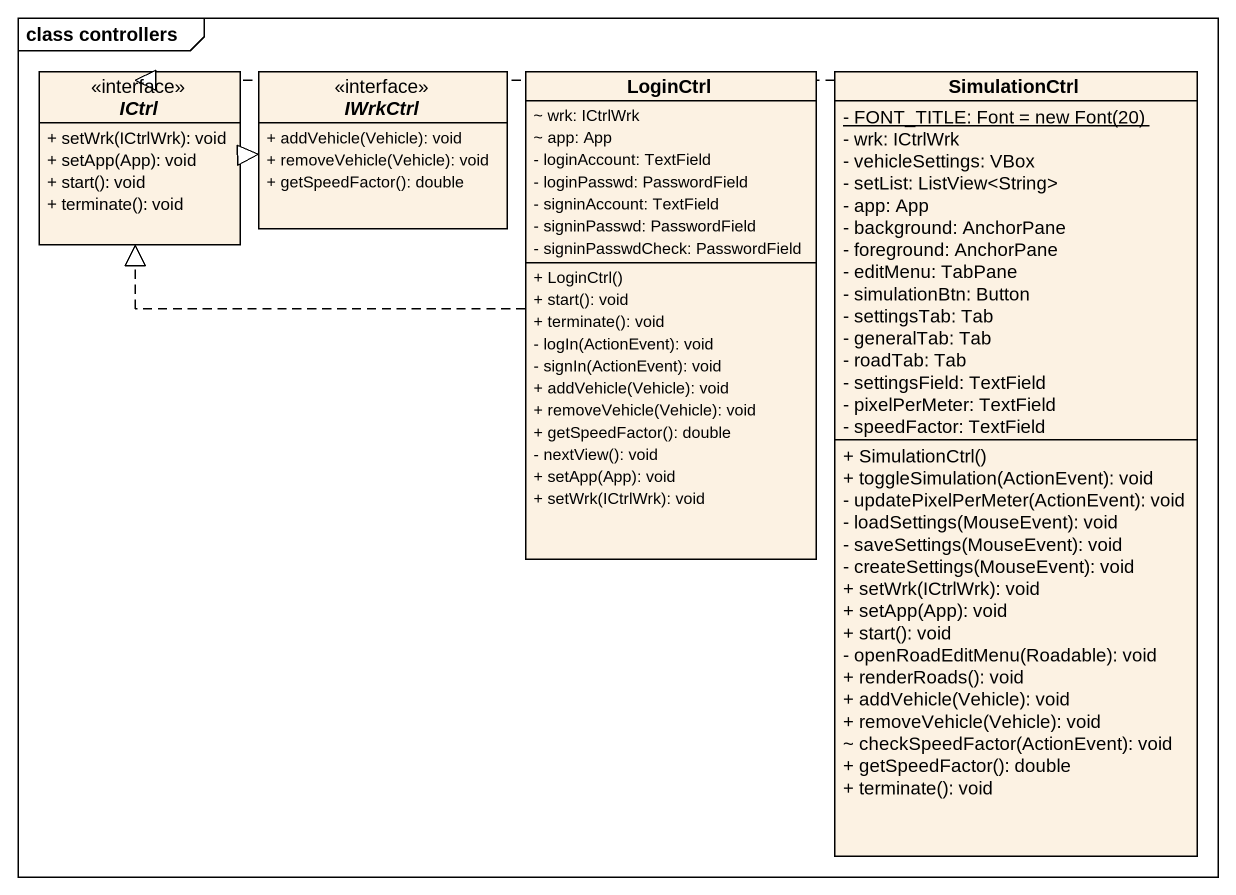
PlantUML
@startuml
mainframe class controllers
hide circle
hide empty members
skinparam classAttributeIconSize 0
interface ICtrl {
  + setWrk(ICtrlWrk): void
  + setApp(App): void
  + start(): void
  + terminate(): void
}
interface IWrkCtrl {
  + addVehicle(Vehicle): void
  + removeVehicle(Vehicle): void
  + getSpeedFactor(): double
}
class LoginCtrl {
  ~ wrk: ICtrlWrk
  ~ app: App
  - loginAccount: TextField
  - loginPasswd: PasswordField
  - signinAccount: TextField
  - signinPasswd: PasswordField
  - signinPasswdCheck: PasswordField
  + LoginCtrl()
  + start(): void
  + terminate(): void
  - logIn(ActionEvent): void
  - signIn(ActionEvent): void
  + addVehicle(Vehicle): void
  + removeVehicle(Vehicle): void
  + getSpeedFactor(): double
  - nextView(): void
  + setApp(App): void
  + setWrk(ICtrlWrk): void
}
class SimulationCtrl {
  {static} {field} - FONT_TITLE: Font = new Font(20)
  - wrk: ICtrlWrk
  - vehicleSettings: VBox
  - setList: ListView<String>
  - app: App
  - background: AnchorPane
  - foreground: AnchorPane
  - editMenu: TabPane
  - simulationBtn: Button
  - settingsTab: Tab
  - generalTab: Tab
  - roadTab: Tab
  - settingsField: TextField
  - pixelPerMeter: TextField
  - speedFactor: TextField
  + SimulationCtrl()
  + toggleSimulation(ActionEvent): void
  - updatePixelPerMeter(ActionEvent): void
  - loadSettings(MouseEvent): void
  - saveSettings(MouseEvent): void
  - createSettings(MouseEvent): void
  + setWrk(ICtrlWrk): void
  + setApp(App): void
  + start(): void
  - openRoadEditMenu(Roadable): void
  + renderRoads(): void
  + addVehicle(Vehicle): void
  + removeVehicle(Vehicle): void
  ~ checkSpeedFactor(ActionEvent): void
  + getSpeedFactor(): double
  + terminate(): void
}
ICtrl -right-|> IWrkCtrl
LoginCtrl .left.|> ICtrl
SimulationCtrl .left.|> ICtrl
@enduml
